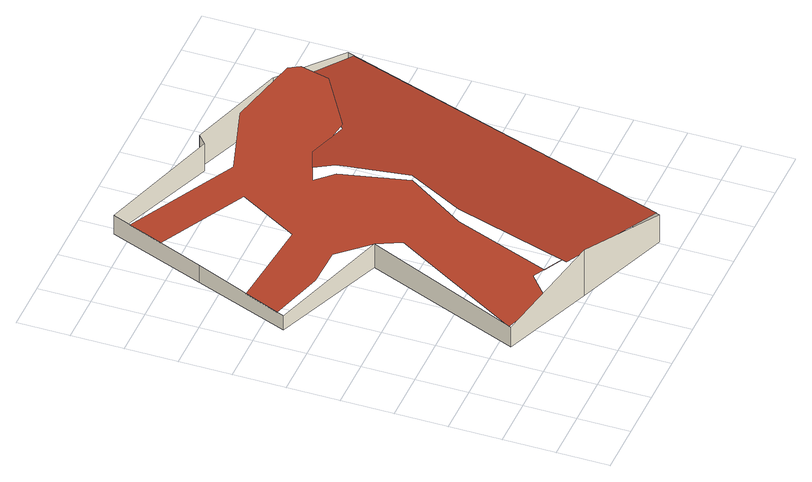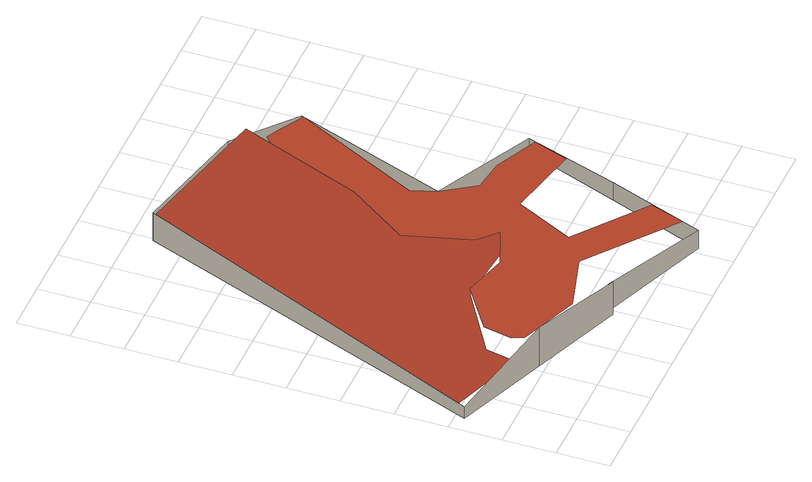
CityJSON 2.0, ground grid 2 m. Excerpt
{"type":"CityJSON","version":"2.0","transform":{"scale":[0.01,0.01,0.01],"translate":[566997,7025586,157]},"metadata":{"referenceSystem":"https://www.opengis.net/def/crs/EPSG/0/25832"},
"CityObjects":{
"building1":{"type":"Building","geometry":[{"type":"MultiSurface","lod":"2","boundaries":[[[0,1,2,3,4,5,6,7,8,9,10]],[[11,12,13,14,15,16,17,18,19,20,21,22,23,24,25,26,27,28,29,30,31,32,33,34,35,36]],[[37,38,39,40]],[[41,42,38,37]],[[43,44,42,41]],[[45,46,44,43]],[[47,48,46,45]],[[49,22,48,47]],[[50,51,22,49]],[[52,53,51,50]],[[54,55,53,52]],[[56,57,55,54]],[[40,39,57,56]]],"semantics":{"surfaces":[{"type":"RoofSurface"},{"type":"WallSurface"}],"values":[0,0,1,1,1,1,1,1,1,1,1,1,1]}}]}
},
"vertices":[
[1290,1530,147],[1266,1411,149],[1044,1267,186],[848,1303,221],[751,1266,237],[807,1199,226],[861,939,213],[721,715,234],[556,251,257],[1013,93,175],[1526,1410,104],[1244,1548,224],[982,1623,198],[729,1552,173],[350,1790,134],[299,1657,130],[605,1464,162],[480,1238,151],[155,1285,119],[104,1151,115],[294,1081,134],[433,1071,148],[526,951,158],[563,858,163],[290,362,140],[456,289,157],[550,374,165],[772,232,188],[591,347,169],[721,715,179],[861,939,191],[807,1199,184],[751,1266,178],[848,1303,187],[1044,1267,207],[1241,1395,225],[1265,1505,227],[1175,1575,53],[1175,1575,224],[821,1712,198],[821,1712,53],[1536,1435,53],[1536,1435,104],[1008,79,53],[1008,79,175],[642,218,53],[642,218,257],[287,354,53],[287,354,140],[526,951,53],[93,1123,53],[93,1123,115],[233,1487,53],[233,1487,130],[377,1860,53],[377,1860,134],[811,1689,53],[811,1689,173]
]}
